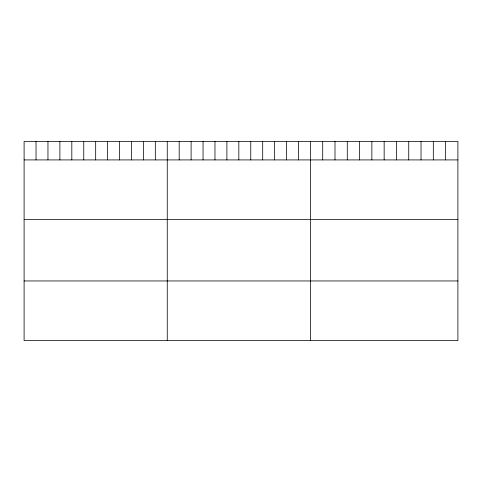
<?xml version="1.0" encoding="UTF-8"?>
<svg xmlns="http://www.w3.org/2000/svg" width="482" height="482" viewBox="0 0 482 482"><rect width="100%" height="100%" fill="white"/><g stroke="black" fill="none" stroke-linecap="round" stroke-linejoin="round"><path stroke-width="0.72" d="M457.9 159.916L457.9 340.569L24.1 340.569L24.1 141.431L457.9 141.431L457.9 159.916L24.1 159.916M24.1 219.533L457.9 219.533M24.1 280.952L457.9 280.952M445.609 141.431L445.609 159.916M433.318 141.431L433.318 159.916M421.027 141.431L421.027 159.916M408.736 141.431L408.736 159.916M396.445 141.431L396.445 159.916M384.154 141.431L384.154 159.916M371.863 141.431L371.863 159.916M359.572 141.431L359.572 159.916M347.281 141.431L347.281 159.916M334.99 141.431L334.99 159.916M322.699 141.431L322.699 159.916M310.408 141.431L310.408 340.569M298.478 141.431L298.478 159.916M286.549 141.431L286.549 159.916M274.62 141.431L274.62 159.916M262.69 141.431L262.69 159.916M250.761 141.431L250.761 159.916M238.831 141.431L238.831 159.916M226.902 141.431L226.902 159.916M214.972 141.431L214.972 159.916M203.043 141.431L203.043 159.916M191.113 141.431L191.113 159.916M179.184 141.431L179.184 159.916M167.254 141.431L167.254 340.569M155.325 141.431L155.325 159.916M143.395 141.431L143.395 159.916M131.465 141.431L131.465 159.916M119.536 141.431L119.536 159.916M107.606 141.431L107.606 159.916M95.677 141.431L95.677 159.916M83.748 141.431L83.748 159.916M71.818 141.431L71.818 159.916M59.889 141.431L59.889 159.916M47.959 141.431L47.959 159.916M36.029 141.431L36.029 159.916"/></g></svg>
